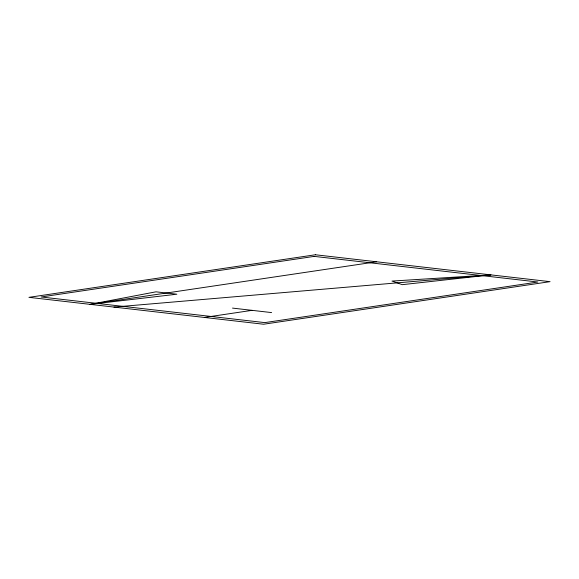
<?xml version="1.0" encoding="UTF-8"?>
<svg xmlns="http://www.w3.org/2000/svg" width="579" height="579" viewBox="0 0 579 579"><rect width="100%" height="100%" fill="white"/><g stroke="black" fill="none" stroke-linecap="round" stroke-linejoin="round"><path stroke-width="0.87" d="M90.129 304.351L156.004 291.823L176.834 294.212L90.129 304.351L376.582 261.78M204.322 317.444L252.068 310.344M490.811 274.866L402.296 284.665L392.005 281.083L490.811 274.866L113.925 307.08M232.512 308.1L271.616 312.588M315.403 254.767L28.95 297.345L263.597 324.233L550.05 281.655L315.403 254.767M314.194 256.388L41.109 296.976L264.806 322.612L537.891 282.024L314.194 256.388"/></g></svg>
